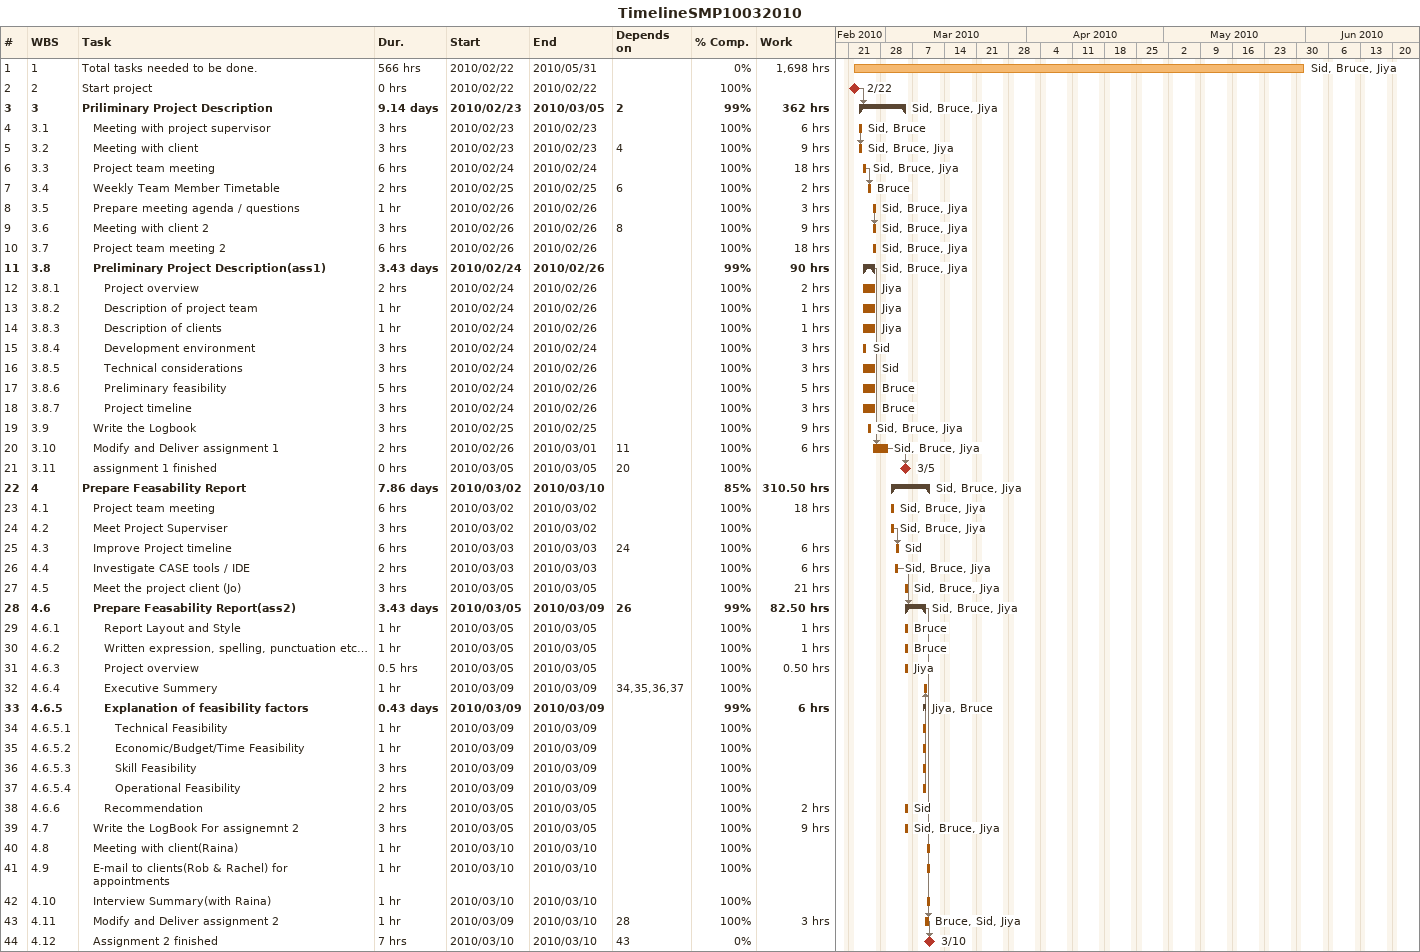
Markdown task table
TimelineSMP10032010

| ID | WBS | Task | Duration | Start | Finish | Predecessors | Resources | % complete | Work (h) |
|---|---|---|---|---|---|---|---|---|---|
| 1 | 1 | Total tasks needed to be done. | 566h | 2010-02-22 | 2010-05-31 |  | Sid, Bruce, Jiya | 0 | 1698 |
| 2 | 2 | Start project | 0h | 2010-02-22 | 2010-02-22 |  |  | 100 |  |
| 3 | 3 | **Priliminary Project Description** | 9.14d | 2010-02-23 | 2010-03-05 | 2 | Sid, Bruce, Jiya | 99 | 362 |
| 4 | 3.1 | Meeting with project supervisor | 3h | 2010-02-23 | 2010-02-23 |  | Sid, Bruce | 100 | 6 |
| 5 | 3.2 | Meeting with client | 3h | 2010-02-23 | 2010-02-23 | 4 | Sid, Bruce, Jiya | 100 | 9 |
| 6 | 3.3 | Project team meeting | 6h | 2010-02-24 | 2010-02-24 |  | Sid, Bruce, Jiya | 100 | 18 |
| 7 | 3.4 | Weekly Team Member Timetable | 2h | 2010-02-25 | 2010-02-25 | 6 | Bruce | 100 | 2 |
| 8 | 3.5 | Prepare meeting agenda / questions | 1h | 2010-02-26 | 2010-02-26 |  | Sid, Bruce, Jiya | 100 | 3 |
| 9 | 3.6 | Meeting with client 2 | 3h | 2010-02-26 | 2010-02-26 | 8 | Sid, Bruce, Jiya | 100 | 9 |
| 10 | 3.7 | Project team meeting 2 | 6h | 2010-02-26 | 2010-02-26 |  | Sid, Bruce, Jiya | 100 | 18 |
| 11 | 3.8 | **Preliminary Project Description(ass1)** | 3.43d | 2010-02-24 | 2010-02-26 |  | Sid, Bruce, Jiya | 99 | 90 |
| 12 | 3.8.1 | Project overview | 2h | 2010-02-24 | 2010-02-26 |  | Jiya | 100 | 2 |
| 13 | 3.8.2 | Description of project team | 1h | 2010-02-24 | 2010-02-26 |  | Jiya | 100 | 1 |
| 14 | 3.8.3 | Description of clients | 1h | 2010-02-24 | 2010-02-26 |  | Jiya | 100 | 1 |
| 15 | 3.8.4 | Development environment | 3h | 2010-02-24 | 2010-02-24 |  | Sid | 100 | 3 |
| 16 | 3.8.5 | Technical considerations | 3h | 2010-02-24 | 2010-02-26 |  | Sid | 100 | 3 |
| 17 | 3.8.6 | Preliminary feasibility | 5h | 2010-02-24 | 2010-02-26 |  | Bruce | 100 | 5 |
| 18 | 3.8.7 | Project timeline | 3h | 2010-02-24 | 2010-02-26 |  | Bruce | 100 | 3 |
| 19 | 3.9 | Write the Logbook | 3h | 2010-02-25 | 2010-02-25 |  | Sid, Bruce, Jiya | 100 | 9 |
| 20 | 3.10 | Modify and Deliver assignment 1 | 2h | 2010-02-26 | 2010-03-01 | 11 | Sid, Bruce, Jiya | 100 | 6 |
| 21 | 3.11 | assignment 1 finished | 0h | 2010-03-05 | 2010-03-05 | 20 |  | 100 |  |
| 22 | 4 | **Prepare Feasability Report** | 7.86d | 2010-03-02 | 2010-03-10 |  | Sid, Bruce, Jiya | 85 | 310.50 |
| 23 | 4.1 | Project team meeting | 6h | 2010-03-02 | 2010-03-02 |  | Sid, Bruce, Jiya | 100 | 18 |
| 24 | 4.2 | Meet Project Superviser | 3h | 2010-03-02 | 2010-03-02 |  | Sid, Bruce, Jiya | 100 |  |
| 25 | 4.3 | Improve Project timeline | 6h | 2010-03-03 | 2010-03-03 | 24 | Sid | 100 | 6 |
| 26 | 4.4 | Investigate CASE tools / IDE | 2h | 2010-03-03 | 2010-03-03 |  | Sid, Bruce, Jiya | 100 | 6 |
| 27 | 4.5 | Meet the project client (Jo) | 3h | 2010-03-05 | 2010-03-05 |  | Sid, Bruce, Jiya | 100 | 21 |
| 28 | 4.6 | **Prepare Feasability Report(ass2)** | 3.43d | 2010-03-05 | 2010-03-09 | 26 | Sid, Bruce, Jiya | 99 | 82.50 |
| 29 | 4.6.1 | Report Layout and Style | 1h | 2010-03-05 | 2010-03-05 |  | Bruce | 100 | 1 |
| 30 | 4.6.2 | Written expression, spelling, punctuation etc… | 1h | 2010-03-05 | 2010-03-05 |  | Bruce | 100 | 1 |
| 31 | 4.6.3 | Project overview | 0.5h | 2010-03-05 | 2010-03-05 |  | Jiya | 100 | 0.50 |
| 32 | 4.6.4 | Executive Summery | 1h | 2010-03-09 | 2010-03-09 | 34, 35, 36, 37 |  | 100 |  |
| 33 | 4.6.5 | **Explanation of feasibility factors** | 0.43d | 2010-03-09 | 2010-03-09 |  | Jiya, Bruce | 99 | 6 |
| 34 | 4.6.5.1 | Technical Feasibility | 1h | 2010-03-09 | 2010-03-09 |  |  | 100 |  |
| 35 | 4.6.5.2 | Economic/Budget/Time Feasibility | 1h | 2010-03-09 | 2010-03-09 |  |  | 100 |  |
| 36 | 4.6.5.3 | Skill Feasibility | 3h | 2010-03-09 | 2010-03-09 |  |  | 100 |  |
| 37 | 4.6.5.4 | Operational Feasibility | 2h | 2010-03-09 | 2010-03-09 |  |  | 100 |  |
| 38 | 4.6.6 | Recommendation | 2h | 2010-03-05 | 2010-03-05 |  | Sid | 100 | 2 |
| 39 | 4.7 | Write the LogBook For assignemnt 2 | 3h | 2010-03-05 | 2010-03-05 |  | Sid, Bruce, Jiya | 100 | 9 |
| 40 | 4.8 | Meeting with client(Raina) | 1h | 2010-03-10 | 2010-03-10 |  |  | 100 |  |
| 41 | 4.9 | E-mail to clients(Rob & Rachel) for appointments | 1h | 2010-03-10 | 2010-03-10 |  |  | 100 |  |
| 42 | 4.10 | Interview Summary(with Raina) | 1h | 2010-03-10 | 2010-03-10 |  |  | 100 |  |
| 43 | 4.11 | Modify and Deliver assignment 2 | 1h | 2010-03-09 | 2010-03-10 | 28 | Bruce, Sid, Jiya | 100 | 3 |
| 44 | 4.12 | Assignment 2 finished | 7h | 2010-03-10 | 2010-03-10 | 43 |  | 0 |  |
